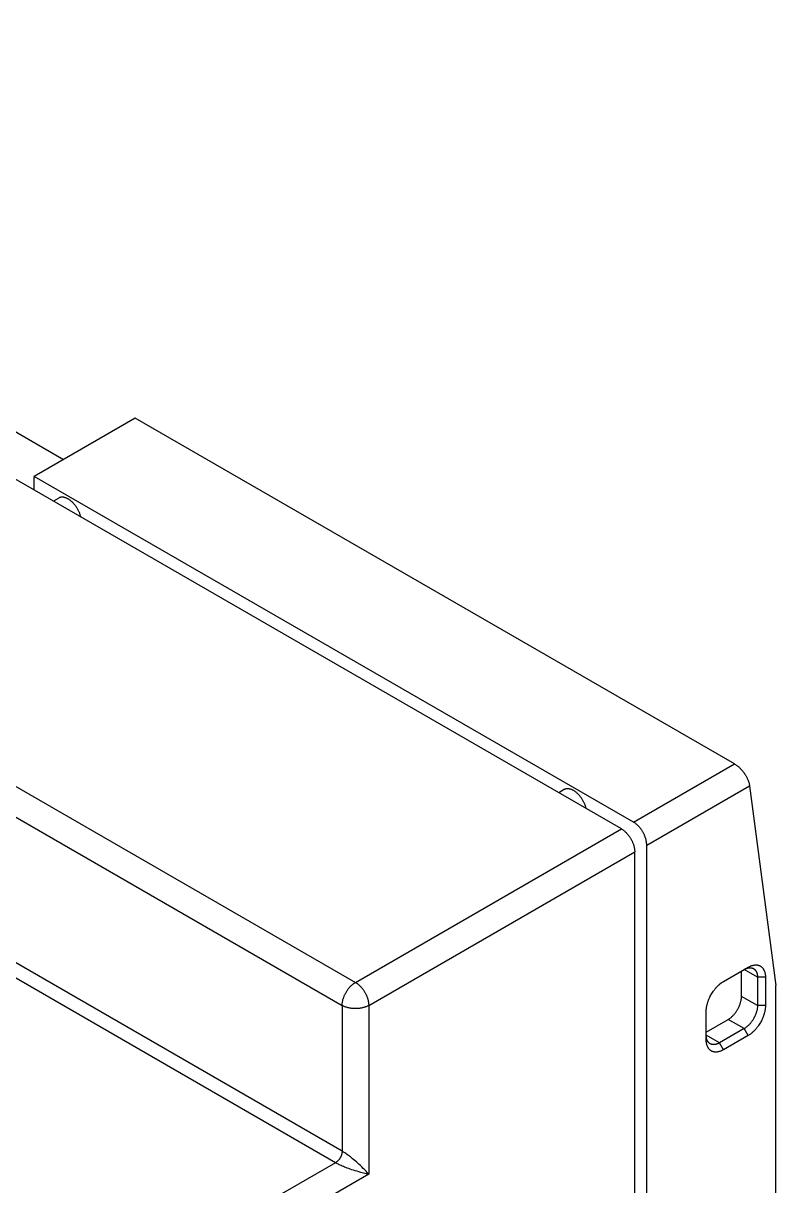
# Model space of a CAD drawing. Extents: x 0 to 420, y 0 to 297.
# Drawn here: x 228.2 to 268.2, y 169.2 to 231.1 of the extents above; entities that cross this region are included whole.
import ezdxf

# ---------------------------------------------------------------- set-up
doc = ezdxf.new("R2010")
doc.units = 0
doc.header["$LTSCALE"] = 23.1
doc.layers.add('40000_ISO', color=7, linetype='CONTINUOUS')

msp = doc.modelspace()

# ---------------------------------------------------------------- linework, layer by layer
at = {"layer": '40000_ISO', "color": 7, "linetype": 'CONTINUOUS'}
for p, q in [((260.015, 188.185), (185.769, 231.051)), ((171.627, 222.886), (245.873, 180.02)), ((170.92, 221.662), (245.166, 178.796)), ((245.166, 171.039), (170.92, 213.905)), ((244.813, 170.427), (170.566, 213.293)), ((221.796, 212.782), (230.352, 207.842)), ((234.165, 210.044), (228.797, 206.944)), ((266.02, 191.652), (234.165, 210.044)), ((228.797, 206.219), (228.797, 206.944)), ((260.652, 188.553), (228.797, 206.944)), ((228.797, 206.219), (228.796, 206.21)), ((230.1, 205.79), (229.812, 205.623)), ((260.652, 188.553), (266.02, 191.652)), ((256.97, 190.276), (256.682, 190.11)), ((261.359, 187.328), (266.827, 190.485)), ((266.827, 190.485), (268.218, 179.857)), ((245.873, 180.02), (260.015, 188.185)), ((246.58, 178.796), (260.723, 186.961)), ((260.723, 115.109), (260.723, 186.961)), ((261.359, 158.914), (261.359, 187.328)), ((265.442, 180.071), (266.751, 180.827)), ((266.397, 179.275), (266.397, 180.623)), ((267.246, 180.296), (266.538, 180.704)), ((267.67, 180.296), (267.246, 180.296)), ((267.246, 180.296), (267.246, 178.785)), ((267.67, 180.296), (267.67, 178.785)), ((268.218, 167.201), (268.218, 179.857)), ((245.166, 178.796), (245.166, 171.039)), ((246.58, 178.796), (246.58, 169.814)), ((267.246, 178.785), (266.397, 179.275)), ((267.67, 178.785), (267.246, 178.785)), ((264.523, 176.969), (264.523, 178.479)), ((264.523, 177.377), (265.69, 178.051)), ((266.538, 177.561), (265.23, 176.805)), ((266.538, 177.561), (265.69, 178.051)), ((266.751, 177.193), (266.538, 177.561)), ((265.23, 176.805), (264.523, 177.214)), ((266.751, 177.193), (265.442, 176.438)), ((265.442, 176.438), (265.23, 176.805)), ((244.813, 170.427), (233.64, 163.976)), ((246.58, 169.814), (234.347, 162.751))]:
    msp.add_line(p, q, dxfattribs=at)
for points in [[(231.274, 204.779), (231.266, 204.812), (231.257, 204.845), (231.247, 204.878), (231.237, 204.91), (231.225, 204.944), (231.212, 204.979), (231.198, 205.013), (231.184, 205.046), (231.169, 205.08), (231.153, 205.114), (231.136, 205.147), (231.118, 205.18), (231.1, 205.212), (231.081, 205.244), (231.061, 205.276), (231.041, 205.307), (231.02, 205.338), (230.998, 205.368), (230.976, 205.397), (230.953, 205.427), (230.93, 205.454), (230.907, 205.482), (230.883, 205.508), (230.858, 205.534), (230.834, 205.559), (230.809, 205.583), (230.783, 205.606), (230.757, 205.629), (230.732, 205.649), (230.706, 205.669), (230.68, 205.689), (230.653, 205.707), (230.627, 205.724), (230.601, 205.739), (230.574, 205.754), (230.547, 205.768), (230.521, 205.78), (230.495, 205.791), (230.469, 205.801), (230.442, 205.81), (230.423, 205.816), (230.403, 205.821), (230.382, 205.826), (230.362, 205.83), (230.341, 205.833), (230.322, 205.835), (230.303, 205.836), (230.284, 205.836), (230.265, 205.836), (230.246, 205.835), (230.228, 205.833), (230.211, 205.83), (230.193, 205.826), (230.176, 205.822), (230.159, 205.816), (230.144, 205.811), (230.129, 205.804), (230.114, 205.797), (230.1, 205.79)], [(266.02, 191.652), (266.046, 191.637), (266.071, 191.621), (266.096, 191.604), (266.121, 191.587), (266.147, 191.568), (266.172, 191.548), (266.198, 191.528), (266.222, 191.507), (266.248, 191.485), (266.273, 191.462), (266.297, 191.439), (266.321, 191.416), (266.346, 191.391), (266.37, 191.365), (266.393, 191.339), (266.416, 191.313), (266.439, 191.286), (266.462, 191.258), (266.484, 191.23), (266.506, 191.202), (266.534, 191.163), (266.561, 191.124), (266.587, 191.084), (266.606, 191.054), (266.624, 191.024), (266.642, 190.993), (266.659, 190.962), (266.675, 190.932), (266.691, 190.901), (266.706, 190.87), (266.72, 190.839), (266.734, 190.809), (266.746, 190.778), (266.758, 190.748), (266.769, 190.717), (266.779, 190.687), (266.789, 190.658), (266.797, 190.628), (266.805, 190.598), (266.812, 190.57), (266.817, 190.541), (266.822, 190.513), (266.827, 190.485)], [(258.144, 189.266), (258.136, 189.299), (258.127, 189.332), (258.117, 189.364), (258.107, 189.397), (258.095, 189.431), (258.082, 189.465), (258.068, 189.499), (258.054, 189.533), (258.039, 189.567), (258.023, 189.6), (258.006, 189.633), (257.988, 189.666), (257.97, 189.699), (257.951, 189.731), (257.931, 189.763), (257.911, 189.794), (257.89, 189.824), (257.868, 189.854), (257.846, 189.884), (257.823, 189.913), (257.801, 189.941), (257.777, 189.968), (257.753, 189.995), (257.728, 190.021), (257.704, 190.046), (257.679, 190.069), (257.653, 190.093), (257.627, 190.115), (257.602, 190.136), (257.576, 190.156), (257.55, 190.175), (257.523, 190.194), (257.497, 190.21), (257.471, 190.226), (257.444, 190.241), (257.417, 190.255), (257.391, 190.267), (257.366, 190.278), (257.339, 190.288), (257.312, 190.297), (257.293, 190.303), (257.273, 190.308), (257.252, 190.313), (257.232, 190.316), (257.211, 190.319), (257.192, 190.321), (257.173, 190.323), (257.154, 190.323), (257.135, 190.323), (257.116, 190.321), (257.098, 190.319), (257.081, 190.317), (257.063, 190.313), (257.046, 190.308), (257.029, 190.303), (257.014, 190.297), (256.999, 190.291), (256.984, 190.284), (256.97, 190.276)], [(260.015, 188.185), (260.041, 188.17), (260.067, 188.154), (260.092, 188.137), (260.116, 188.119), (260.141, 188.099), (260.166, 188.079), (260.191, 188.059), (260.215, 188.037), (260.239, 188.014), (260.263, 187.991), (260.286, 187.967), (260.309, 187.942), (260.332, 187.916), (260.355, 187.889), (260.376, 187.862), (260.398, 187.835), (260.419, 187.807), (260.439, 187.778), (260.459, 187.748), (260.478, 187.719), (260.497, 187.688), (260.515, 187.658), (260.533, 187.626), (260.55, 187.595), (260.566, 187.563), (260.581, 187.532), (260.596, 187.499), (260.61, 187.467), (260.623, 187.435), (260.636, 187.402), (260.648, 187.37), (260.659, 187.337), (260.669, 187.305), (260.678, 187.272), (260.686, 187.24), (260.694, 187.207), (260.7, 187.176), (260.706, 187.144), (260.711, 187.113), (260.715, 187.081), (260.718, 187.051), (260.721, 187.021), (260.722, 186.991), (260.723, 186.961)], [(261.359, 187.328), (261.358, 187.358), (261.357, 187.388), (261.355, 187.418), (261.352, 187.448), (261.348, 187.48), (261.343, 187.512), (261.337, 187.543), (261.33, 187.575), (261.323, 187.607), (261.314, 187.64), (261.305, 187.672), (261.295, 187.704), (261.284, 187.737), (261.272, 187.77), (261.26, 187.802), (261.247, 187.834), (261.233, 187.867), (261.218, 187.899), (261.202, 187.931), (261.186, 187.962), (261.169, 187.994), (261.152, 188.025), (261.134, 188.056), (261.115, 188.086), (261.096, 188.116), (261.076, 188.145), (261.055, 188.174), (261.034, 188.202), (261.013, 188.23), (260.991, 188.257), (260.969, 188.283), (260.946, 188.309), (260.923, 188.334), (260.899, 188.358), (260.875, 188.382), (260.851, 188.405), (260.827, 188.426), (260.803, 188.447), (260.778, 188.467), (260.752, 188.486), (260.728, 188.504), (260.703, 188.521), (260.678, 188.537), (260.652, 188.553)], [(266.538, 180.704), (266.553, 180.713), (266.568, 180.721), (266.583, 180.728), (266.599, 180.736), (266.614, 180.743), (266.63, 180.75), (266.642, 180.755), (266.655, 180.76), (266.668, 180.765), (266.681, 180.77), (266.694, 180.774), (266.707, 180.778), (266.72, 180.782), (266.733, 180.785), (266.745, 180.788), (266.758, 180.791), (266.77, 180.793), (266.783, 180.795), (266.796, 180.797), (266.809, 180.798), (266.82, 180.799), (266.832, 180.8), (266.844, 180.8), (266.856, 180.801), (266.868, 180.8), (266.88, 180.8), (266.892, 180.799), (266.903, 180.798), (266.914, 180.796), (266.925, 180.794), (266.936, 180.792), (266.947, 180.79), (266.958, 180.787), (266.969, 180.784), (266.979, 180.781), (266.99, 180.777), (267, 180.773), (267.01, 180.769), (267.019, 180.764), (267.029, 180.759), (267.038, 180.754)], [(266.751, 180.827), (266.774, 180.84), (266.797, 180.852), (266.821, 180.864), (266.845, 180.875), (266.869, 180.886), (266.892, 180.896), (266.916, 180.905), (266.939, 180.913), (266.963, 180.921), (266.987, 180.927), (267.01, 180.933), (267.033, 180.938), (267.055, 180.943), (267.078, 180.946), (267.102, 180.949), (267.12, 180.95), (267.138, 180.951), (267.156, 180.952), (267.174, 180.952), (267.192, 180.951), (267.21, 180.95), (267.227, 180.948), (267.244, 180.946), (267.261, 180.943), (267.277, 180.939), (267.294, 180.935), (267.31, 180.93), (267.326, 180.925), (267.341, 180.92), (267.357, 180.913), (267.372, 180.906), (267.386, 180.899), (267.401, 180.891), (267.415, 180.882), (267.429, 180.873), (267.442, 180.864), (267.455, 180.854), (267.468, 180.843), (267.48, 180.832), (267.492, 180.821), (267.504, 180.808), (267.515, 180.796), (267.526, 180.782), (267.537, 180.769), (267.547, 180.755), (267.557, 180.74), (267.567, 180.725), (267.576, 180.709), (267.584, 180.693), (267.593, 180.677), (267.6, 180.661), (267.609, 180.639), (267.618, 180.618), (267.626, 180.596), (267.633, 180.573), (267.639, 180.551), (267.645, 180.527), (267.65, 180.502), (267.655, 180.478), (267.659, 180.453), (267.662, 180.428), (267.665, 180.402), (267.667, 180.375), (267.669, 180.349), (267.67, 180.322), (267.67, 180.296)], [(267.038, 180.754), (267.048, 180.748), (267.057, 180.742), (267.066, 180.736), (267.075, 180.73), (267.083, 180.723), (267.091, 180.716), (267.1, 180.709), (267.108, 180.701), (267.115, 180.693), (267.123, 180.685), (267.13, 180.676), (267.138, 180.667), (267.144, 180.658), (267.151, 180.649), (267.158, 180.639), (267.164, 180.629), (267.17, 180.619), (267.176, 180.609), (267.182, 180.598), (267.187, 180.587), (267.192, 180.577), (267.197, 180.565), (267.202, 180.553), (267.207, 180.541), (267.211, 180.529), (267.215, 180.517), (267.218, 180.504), (267.222, 180.492), (267.225, 180.479), (267.228, 180.465), (267.231, 180.452), (267.234, 180.438), (267.236, 180.425), (267.238, 180.411), (267.24, 180.398), (267.242, 180.381), (267.243, 180.364), (267.244, 180.347), (267.245, 180.33), (267.245, 180.313), (267.246, 180.296)], [(245.166, 178.796), (245.167, 178.826), (245.168, 178.856), (245.17, 178.886), (245.173, 178.916), (245.177, 178.948), (245.182, 178.979), (245.188, 179.011), (245.195, 179.042), (245.202, 179.075), (245.211, 179.107), (245.22, 179.139), (245.23, 179.171), (245.241, 179.204), (245.253, 179.237), (245.265, 179.27), (245.278, 179.302), (245.292, 179.334), (245.307, 179.366), (245.323, 179.398), (245.339, 179.43), (245.356, 179.461), (245.373, 179.492), (245.391, 179.523), (245.41, 179.553), (245.429, 179.583), (245.449, 179.613), (245.47, 179.641), (245.491, 179.67), (245.512, 179.697), (245.534, 179.724), (245.556, 179.751), (245.579, 179.777), (245.602, 179.802), (245.626, 179.826), (245.65, 179.849), (245.674, 179.872), (245.698, 179.894), (245.722, 179.914), (245.747, 179.934), (245.773, 179.954), (245.797, 179.972), (245.822, 179.989), (245.847, 180.005), (245.873, 180.02)], [(245.873, 180.02), (245.899, 180.005), (245.925, 179.989), (245.949, 179.972), (245.974, 179.954), (245.999, 179.934), (246.024, 179.914), (246.049, 179.894), (246.073, 179.872), (246.097, 179.849), (246.121, 179.826), (246.144, 179.802), (246.167, 179.777), (246.19, 179.751), (246.213, 179.724), (246.234, 179.697), (246.256, 179.67), (246.277, 179.641), (246.297, 179.613), (246.317, 179.583), (246.336, 179.553), (246.355, 179.523), (246.373, 179.492), (246.391, 179.461), (246.408, 179.43), (246.424, 179.398), (246.439, 179.366), (246.454, 179.334), (246.468, 179.302), (246.481, 179.27), (246.494, 179.237), (246.506, 179.204), (246.517, 179.171), (246.526, 179.139), (246.536, 179.107), (246.544, 179.075), (246.552, 179.042), (246.558, 179.011), (246.564, 178.979), (246.569, 178.948), (246.573, 178.916), (246.576, 178.886), (246.579, 178.856), (246.58, 178.826), (246.58, 178.796)], [(265.206, 179.899), (265.235, 179.924), (265.264, 179.948), (265.294, 179.972), (265.324, 179.994), (265.353, 180.015), (265.382, 180.034), (265.412, 180.053), (265.442, 180.071)], [(265.245, 179.933), (265.258, 179.943), (265.271, 179.954), (265.284, 179.964), (265.297, 179.974), (265.311, 179.984), (265.324, 179.994), (265.336, 180.002), (265.347, 180.011), (265.359, 180.019), (265.37, 180.027), (265.382, 180.034), (265.394, 180.042), (265.406, 180.05), (265.418, 180.057), (265.43, 180.064), (265.442, 180.071)], [(264.545, 178.72), (264.549, 178.745), (264.554, 178.77), (264.563, 178.809), (264.572, 178.848), (264.582, 178.887), (264.593, 178.925), (264.605, 178.964), (264.618, 179.003), (264.632, 179.042), (264.646, 179.081), (264.662, 179.12), (264.678, 179.159), (264.695, 179.197), (264.713, 179.235), (264.732, 179.273), (264.751, 179.311), (264.772, 179.348), (264.793, 179.385), (264.814, 179.422), (264.836, 179.458), (264.859, 179.494), (264.883, 179.529), (264.907, 179.564), (264.932, 179.598), (264.957, 179.631), (264.983, 179.664), (265.009, 179.696), (265.036, 179.728), (265.064, 179.758), (265.092, 179.789), (265.119, 179.817), (265.148, 179.845), (265.177, 179.873), (265.206, 179.899), (265.226, 179.916), (265.245, 179.933)], [(264.713, 179.235), (264.738, 179.286), (264.765, 179.336), (264.793, 179.385), (264.821, 179.434), (264.852, 179.482), (264.883, 179.529)], [(246.58, 178.796), (246.554, 178.781), (246.527, 178.767), (246.5, 178.754), (246.473, 178.742), (246.443, 178.729), (246.413, 178.718), (246.383, 178.707), (246.353, 178.697), (246.32, 178.687), (246.288, 178.679), (246.255, 178.67), (246.223, 178.663), (246.189, 178.656), (246.155, 178.65), (246.12, 178.644), (246.086, 178.64), (246.051, 178.636), (246.015, 178.632), (245.98, 178.63), (245.945, 178.628), (245.909, 178.627), (245.873, 178.627), (245.838, 178.627), (245.802, 178.628), (245.767, 178.63), (245.731, 178.632), (245.696, 178.636), (245.661, 178.64), (245.626, 178.644), (245.592, 178.65), (245.558, 178.656), (245.524, 178.663), (245.491, 178.67), (245.459, 178.679), (245.426, 178.687), (245.394, 178.697), (245.364, 178.707), (245.333, 178.718), (245.304, 178.729), (245.274, 178.742), (245.246, 178.754), (245.219, 178.767), (245.192, 178.781), (245.166, 178.796)], [(264.523, 178.479), (264.524, 178.515), (264.525, 178.55), (264.528, 178.585), (264.531, 178.621), (264.535, 178.658), (264.541, 178.696), (264.547, 178.733), (264.554, 178.77)], [(265.69, 178.051), (265.716, 178.066), (265.741, 178.082), (265.766, 178.099), (265.791, 178.117), (265.816, 178.136), (265.841, 178.157), (265.865, 178.177), (265.889, 178.199), (265.914, 178.222), (265.938, 178.245), (265.961, 178.269), (265.984, 178.294), (266.007, 178.32), (266.029, 178.346), (266.051, 178.373), (266.072, 178.401), (266.093, 178.429), (266.114, 178.458), (266.134, 178.488), (266.153, 178.517), (266.172, 178.548), (266.19, 178.578), (266.207, 178.609), (266.224, 178.641), (266.24, 178.672), (266.256, 178.704), (266.271, 178.737), (266.285, 178.769), (266.298, 178.801), (266.31, 178.834), (266.322, 178.866), (266.333, 178.899), (266.343, 178.931), (266.352, 178.964), (266.361, 178.996), (266.368, 179.029), (266.375, 179.06), (266.381, 179.092), (266.386, 179.123), (266.39, 179.155), (266.393, 179.185), (266.395, 179.215), (266.397, 179.245), (266.397, 179.275)], [(267.246, 178.785), (267.245, 178.758), (267.244, 178.731), (267.242, 178.704), (267.24, 178.677), (267.236, 178.648), (267.232, 178.619), (267.227, 178.59), (267.222, 178.562), (267.215, 178.532), (267.208, 178.502), (267.2, 178.472), (267.192, 178.443), (267.183, 178.412), (267.173, 178.382), (267.162, 178.352), (267.151, 178.323), (267.139, 178.292), (267.126, 178.263), (267.113, 178.233), (267.099, 178.204), (267.08, 178.165), (267.06, 178.126), (267.038, 178.088), (267.016, 178.051), (266.993, 178.014), (266.969, 177.978), (266.95, 177.951), (266.931, 177.925), (266.912, 177.899), (266.892, 177.874), (266.872, 177.849), (266.851, 177.825), (266.83, 177.801), (266.808, 177.778), (266.787, 177.756), (266.765, 177.735), (266.743, 177.714), (266.72, 177.693), (266.698, 177.674), (266.676, 177.655), (266.653, 177.637), (266.63, 177.62), (266.607, 177.604), (266.585, 177.589), (266.562, 177.575), (266.538, 177.561)], [(267.67, 178.785), (267.669, 178.75), (267.668, 178.715), (267.665, 178.679), (267.662, 178.644), (267.658, 178.606), (267.652, 178.569), (267.646, 178.532), (267.639, 178.494), (267.63, 178.455), (267.621, 178.417), (267.611, 178.378), (267.6, 178.34), (267.588, 178.3), (267.575, 178.261), (267.561, 178.222), (267.547, 178.184), (267.531, 178.145), (267.515, 178.106), (267.498, 178.067), (267.48, 178.029), (267.455, 177.979), (267.428, 177.929), (267.401, 177.879), (267.372, 177.831), (267.341, 177.783), (267.31, 177.736), (267.286, 177.701), (267.261, 177.667), (267.236, 177.633), (267.21, 177.6), (267.184, 177.568), (267.157, 177.537), (267.129, 177.506), (267.101, 177.476), (267.074, 177.447), (267.045, 177.419), (267.016, 177.392), (266.987, 177.365), (266.958, 177.341), (266.929, 177.316), (266.899, 177.293), (266.869, 177.27), (266.84, 177.25), (266.811, 177.23), (266.781, 177.211), (266.751, 177.193)], [(264.523, 178.479), (264.523, 178.493), (264.524, 178.508), (264.524, 178.522), (264.524, 178.536), (264.525, 178.55), (264.526, 178.564), (264.527, 178.578), (264.528, 178.592), (264.529, 178.606), (264.531, 178.621), (264.533, 178.637), (264.535, 178.654), (264.537, 178.67), (264.539, 178.687), (264.542, 178.703), (264.545, 178.72)], [(264.547, 177.018), (264.545, 177.027), (264.542, 177.036), (264.54, 177.046), (264.538, 177.055), (264.536, 177.064), (264.535, 177.074), (264.533, 177.083), (264.532, 177.093), (264.53, 177.102), (264.529, 177.112), (264.528, 177.122), (264.527, 177.132), (264.526, 177.142), (264.525, 177.153), (264.525, 177.163), (264.524, 177.173), (264.524, 177.183), (264.523, 177.193), (264.523, 177.203), (264.523, 177.214)], [(265.442, 176.438), (265.419, 176.425), (265.396, 176.412), (265.372, 176.401), (265.348, 176.389), (265.324, 176.378), (265.301, 176.369), (265.277, 176.36), (265.254, 176.352), (265.23, 176.344), (265.206, 176.337), (265.183, 176.331), (265.161, 176.326), (265.138, 176.322), (265.115, 176.319), (265.091, 176.316), (265.073, 176.314), (265.055, 176.313), (265.037, 176.313), (265.019, 176.313), (265.001, 176.314), (264.983, 176.315), (264.966, 176.317), (264.949, 176.319), (264.932, 176.322), (264.916, 176.325), (264.899, 176.33), (264.883, 176.334), (264.867, 176.339), (264.852, 176.345), (264.836, 176.351), (264.821, 176.358), (264.807, 176.366), (264.792, 176.374), (264.778, 176.382), (264.764, 176.391), (264.751, 176.401), (264.738, 176.411), (264.725, 176.421), (264.713, 176.432), (264.701, 176.444), (264.689, 176.456), (264.678, 176.469), (264.667, 176.482), (264.656, 176.496), (264.646, 176.509), (264.636, 176.524), (264.626, 176.54), (264.617, 176.555), (264.609, 176.571), (264.6, 176.587), (264.593, 176.604), (264.584, 176.625), (264.575, 176.647), (264.567, 176.669), (264.56, 176.691), (264.554, 176.714), (264.548, 176.738), (264.543, 176.762), (264.538, 176.787), (264.534, 176.812), (264.531, 176.836), (264.528, 176.863), (264.526, 176.889), (264.524, 176.916), (264.523, 176.942), (264.523, 176.969)], [(264.565, 176.96), (264.564, 176.965), (264.562, 176.969), (264.56, 176.974), (264.559, 176.979), (264.557, 176.984), (264.555, 176.989), (264.554, 176.993), (264.552, 176.998), (264.551, 177.003), (264.55, 177.008), (264.548, 177.013), (264.547, 177.018)], [(264.73, 176.756), (264.724, 176.76), (264.717, 176.764), (264.711, 176.768), (264.705, 176.772), (264.699, 176.777), (264.692, 176.781), (264.686, 176.786), (264.681, 176.791), (264.675, 176.796), (264.669, 176.801), (264.664, 176.806), (264.658, 176.812), (264.653, 176.818), (264.647, 176.823), (264.642, 176.829), (264.637, 176.835), (264.632, 176.841), (264.627, 176.848), (264.622, 176.854), (264.618, 176.86), (264.613, 176.867), (264.608, 176.874), (264.604, 176.881), (264.6, 176.888), (264.596, 176.896), (264.591, 176.903), (264.588, 176.91), (264.584, 176.918), (264.58, 176.925), (264.577, 176.933), (264.573, 176.942), (264.569, 176.951), (264.565, 176.96)], [(265.23, 176.805), (265.215, 176.797), (265.201, 176.789), (265.185, 176.781), (265.17, 176.774), (265.155, 176.766), (265.139, 176.76), (265.126, 176.754), (265.114, 176.749), (265.101, 176.744), (265.088, 176.74), (265.075, 176.736), (265.062, 176.732), (265.048, 176.728), (265.036, 176.725), (265.023, 176.722), (265.011, 176.719), (264.998, 176.717), (264.986, 176.715), (264.973, 176.713), (264.96, 176.711), (264.948, 176.71), (264.936, 176.71), (264.924, 176.709), (264.913, 176.709), (264.901, 176.709), (264.889, 176.71), (264.877, 176.711), (264.866, 176.712), (264.854, 176.713), (264.843, 176.715), (264.832, 176.717), (264.821, 176.72), (264.811, 176.723), (264.8, 176.726), (264.789, 176.729), (264.779, 176.733), (264.769, 176.737), (264.759, 176.741), (264.749, 176.746), (264.74, 176.751), (264.73, 176.756)], [(245.166, 171.039), (245.166, 171.024), (245.165, 171.009), (245.164, 170.994), (245.163, 170.98), (245.161, 170.965), (245.158, 170.949), (245.156, 170.934), (245.152, 170.918), (245.149, 170.902), (245.145, 170.887), (245.14, 170.871), (245.135, 170.855), (245.13, 170.839), (245.125, 170.823), (245.119, 170.807), (245.112, 170.791), (245.106, 170.776), (245.099, 170.76), (245.091, 170.744), (245.083, 170.729), (245.073, 170.709), (245.063, 170.69), (245.051, 170.672), (245.04, 170.653), (245.03, 170.639), (245.021, 170.625), (245.01, 170.611), (245, 170.597), (244.989, 170.583), (244.979, 170.57), (244.968, 170.558), (244.957, 170.545), (244.945, 170.533), (244.934, 170.521), (244.922, 170.51), (244.91, 170.499), (244.899, 170.488), (244.886, 170.478), (244.874, 170.468), (244.862, 170.459), (244.85, 170.451), (244.838, 170.442), (244.825, 170.434), (244.813, 170.427)], [(246.58, 169.814), (246.533, 169.868), (246.485, 169.921), (246.437, 169.973), (246.387, 170.025), (246.337, 170.077), (246.286, 170.128), (246.212, 170.201), (246.137, 170.273), (246.065, 170.34), (245.992, 170.406), (245.924, 170.467), (245.855, 170.527), (245.79, 170.582), (245.725, 170.636), (245.666, 170.685), (245.606, 170.732), (245.551, 170.775), (245.497, 170.816), (245.449, 170.852), (245.4, 170.887), (245.357, 170.916), (245.314, 170.946), (245.276, 170.971), (245.237, 170.996), (245.202, 171.018), (245.166, 171.039)], [(246.58, 169.814), (246.51, 169.828), (246.441, 169.843), (246.371, 169.859), (246.301, 169.876), (246.231, 169.894), (246.161, 169.912), (246.061, 169.94), (245.961, 169.969), (245.867, 169.998), (245.774, 170.028), (245.687, 170.056), (245.6, 170.086), (245.52, 170.114), (245.441, 170.144), (245.369, 170.171), (245.298, 170.199), (245.234, 170.225), (245.171, 170.252), (245.116, 170.276), (245.062, 170.3), (245.014, 170.322), (244.967, 170.345), (244.926, 170.365), (244.885, 170.386), (244.849, 170.406), (244.813, 170.427)]]:
    msp.add_lwpolyline(points, dxfattribs=at)

doc.saveas('drawing.dxf')
